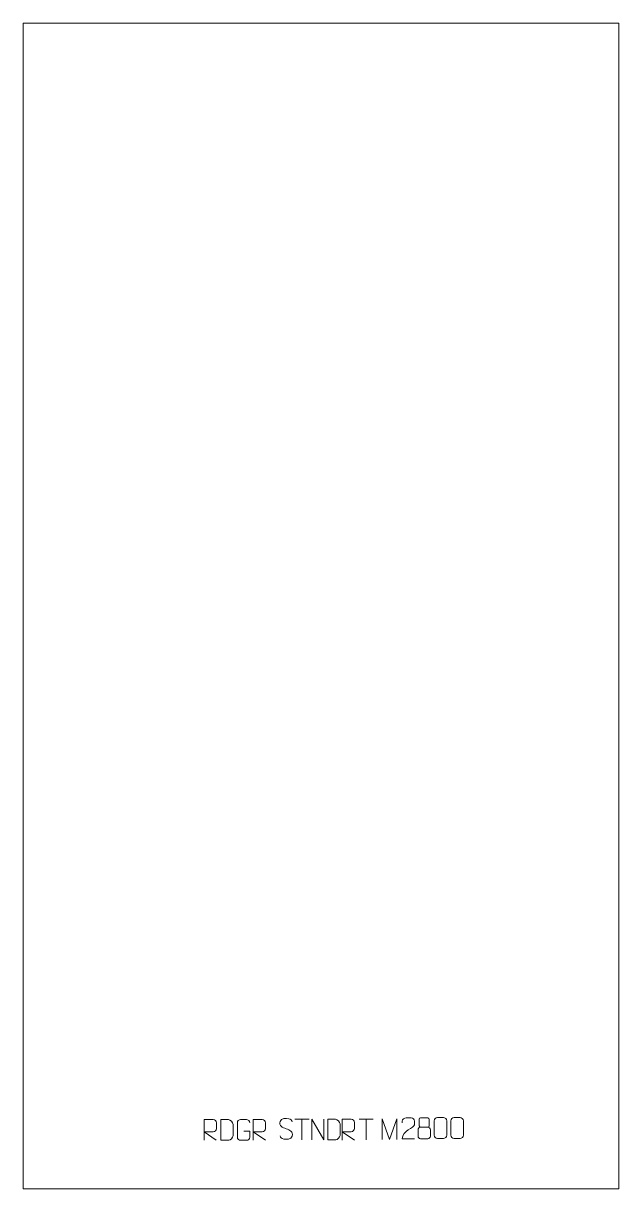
# Model space of a CAD drawing. Header units: millimetres. Extents: x -358 to 358, y -1072 to 327.
import ezdxf

# ---------------------------------------------------------------- set-up
doc = ezdxf.new("R2010")
doc.units = ezdxf.units.MM
doc.header["$MEASUREMENT"] = 0
doc.layers.add('layer 1', color=7, linetype='Continuous')

msp = doc.modelspace()

# ---------------------------------------------------------------- linework, layer by layer
at = {"layer": 'layer 1', "color": 242, "lineweight": 9}
msp.add_open_spline([(357.5003, 327.4996), (357.5003, 327.4996), (357.5003, -1072.4993), (357.5003, -1072.4993), (357.5003, -1072.4993), (357.5003, -1072.4993), (-357.5003, -1072.4993), (-357.5003, -1072.4993), (-357.5003, -1072.4993), (-357.5003, -1072.4993), (-357.5003, 327.4996), (-357.5003, 327.4996), (-357.5003, 327.4996), (-357.5003, 327.4996), (357.5003, 327.4996), (357.5003, 327.4996)], degree=3, knots=[0, 0, 0, 0, 0.2, 0.2, 0.2, 0.2, 0.4, 0.4, 0.4, 0.4, 0.6, 0.6, 0.6, 0.6, 1, 1, 1, 1], dxfattribs=at)
at = {"layer": 'layer 1', "color": 250, "lineweight": 9}
for points, knots in [([(-140.3594, -1014.3879), (-140.3594, -1014.3879), (-140.3594, -989.4344), (-140.3594, -989.4344), (-140.3594, -989.4344), (-136.7646, -989.4344), (-133.1691, -989.4344), (-129.5739, -989.4344), (-129.5739, -989.4344), (-127.2486, -989.4721), (-125.6913, -990.9621), (-125.6954, -993.3285), (-125.6954, -993.3285), (-125.6958, -995.364), (-125.6958, -998.4234), (-125.6954, -1000.4594), (-125.6954, -1000.4594), (-125.7019, -1002.3349), (-127.5142, -1004.2767), (-129.5237, -1004.2958), (-129.5237, -1004.2958), (-129.5237, -1004.2958), (-140.3594, -1004.2958), (-140.3594, -1004.2958), (-140.3594, -1004.2958), (-140.3594, -1004.2958), (-125.7047, -1014.3879), (-125.7047, -1014.3879)], [0, 0, 0, 0, 0.125, 0.125, 0.125, 0.125, 0.25, 0.25, 0.25, 0.25, 0.375, 0.375, 0.375, 0.375, 0.5, 0.5, 0.5, 0.5, 0.625, 0.625, 0.625, 0.625, 0.75, 0.75, 0.75, 0.75, 1, 1, 1, 1]), ([(-120.4196, -1014.3598), (-118.0878, -1014.3594), (-113.1376, -1014.3834), (-110.8061, -1014.3837), (-110.8061, -1014.3837), (-108.8811, -1014.4891), (-105.5625, -1010.9475), (-105.5737, -1008.9302), (-105.5737, -1008.9302), (-105.5741, -1003.1601), (-105.5741, -1000.9904), (-105.5737, -995.2211), (-105.5737, -995.2211), (-105.578, -993.083), (-108.9525, -989.4229), (-111.1049, -989.4364), (-111.1049, -989.4364), (-113.4306, -989.4364), (-118.1549, -989.4364), (-120.481, -989.4364), (-120.481, -989.4364), (-120.4806, -995.1833), (-120.4193, -1008.6125), (-120.4196, -1014.3598)], [0, 0, 0, 0, 0.142857143, 0.142857143, 0.142857143, 0.142857143, 0.285714286, 0.285714286, 0.285714286, 0.285714286, 0.428571429, 0.428571429, 0.428571429, 0.428571429, 0.571428571, 0.571428571, 0.571428571, 0.571428571, 0.714285714, 0.714285714, 0.714285714, 0.714285714, 1, 1, 1, 1]), ([(-92.7724, -1003.4022), (-92.7724, -1003.4022), (-85.6043, -1003.4022), (-85.6043, -1003.4022), (-85.6043, -1003.4022), (-85.6043, -1003.4022), (-85.6043, -1010.5703), (-85.6043, -1010.5703), (-85.6043, -1010.5703), (-85.744, -1012.8937), (-87.4212, -1014.3733), (-89.569, -1014.3841), (-89.569, -1014.3841), (-91.9008, -1014.3837), (-94.2328, -1014.3837), (-96.5643, -1014.3841), (-96.5643, -1014.3841), (-98.4892, -1014.4895), (-100.4614, -1012.605), (-100.4502, -1010.5877), (-100.4502, -1010.5877), (-100.4498, -1004.8176), (-100.4498, -999.0479), (-100.4502, -993.2786), (-100.4502, -993.2786), (-100.446, -991.1405), (-98.6992, -989.4213), (-96.5469, -989.4347), (-96.5469, -989.4347), (-94.2212, -989.4347), (-91.8951, -989.4347), (-89.569, -989.4347), (-89.569, -989.4347), (-87.6223, -989.3993), (-85.6309, -990.8908), (-85.6043, -993.3285)], [0, 0, 0, 0, 0.1, 0.1, 0.1, 0.1, 0.2, 0.2, 0.2, 0.2, 0.3, 0.3, 0.3, 0.3, 0.4, 0.4, 0.4, 0.4, 0.5, 0.5, 0.5, 0.5, 0.6, 0.6, 0.6, 0.6, 0.7, 0.7, 0.7, 0.7, 0.8, 0.8, 0.8, 0.8, 1, 1, 1, 1]), ([(-81.3594, -1014.3879), (-81.3594, -1014.3879), (-81.3594, -989.4344), (-81.3594, -989.4344), (-81.3594, -989.4344), (-77.7646, -989.4344), (-74.1691, -989.4344), (-70.5739, -989.4344), (-70.5739, -989.4344), (-68.2486, -989.4721), (-66.6913, -990.9621), (-66.6954, -993.3285), (-66.6954, -993.3285), (-66.6958, -995.364), (-66.6958, -998.4234), (-66.6954, -1000.4594), (-66.6954, -1000.4594), (-66.7019, -1002.3349), (-68.5142, -1004.2767), (-70.5237, -1004.2958), (-70.5237, -1004.2958), (-70.5237, -1004.2958), (-81.3594, -1004.2958), (-81.3594, -1004.2958), (-81.3594, -1004.2958), (-81.3594, -1004.2958), (-66.7047, -1014.3879), (-66.7047, -1014.3879)], [0, 0, 0, 0, 0.125, 0.125, 0.125, 0.125, 0.25, 0.25, 0.25, 0.25, 0.375, 0.375, 0.375, 0.375, 0.5, 0.5, 0.5, 0.5, 0.625, 0.625, 0.625, 0.625, 0.75, 0.75, 0.75, 0.75, 1, 1, 1, 1]), ([(-41.8597, -1000.4594), (-46.108, -998.989), (-51.0161, -997.1932), (-49.011, -991.6729), (-49.011, -991.6729), (-47.5075, -987.533), (-42.2939, -987.9215), (-38.6903, -988.5226), (-38.6903, -988.5226), (-35.8297, -988.9998), (-34.965, -990.213), (-34.6544, -992.2971)], [0, 0, 0, 0, 0.25, 0.25, 0.25, 0.25, 0.5, 0.5, 0.5, 0.5, 1, 1, 1, 1]), ([(-11.1871, -1013.9361), (-11.1871, -1013.9361), (-11.1871, -988.9826), (-11.1871, -988.9826), (-11.1871, -988.9826), (-11.1871, -988.9826), (3.4677, -1013.9361), (3.4677, -1013.9361), (3.4677, -1013.9361), (3.4677, -1013.9361), (3.4677, -988.9826), (3.4677, -988.9826)], [0, 0, 0, 0, 0.25, 0.25, 0.25, 0.25, 0.5, 0.5, 0.5, 0.5, 1, 1, 1, 1]), ([(8.0754, -1013.908), (10.4072, -1013.9076), (15.3574, -1013.9316), (17.6889, -1013.9319), (17.6889, -1013.9319), (19.6139, -1014.0373), (22.9325, -1010.4957), (22.9213, -1008.4784), (22.9213, -1008.4784), (22.9209, -1002.7083), (22.9209, -1000.5386), (22.9213, -994.7693), (22.9213, -994.7693), (22.917, -992.6312), (19.5425, -988.9711), (17.3901, -988.9846), (17.3901, -988.9846), (15.0644, -988.9846), (10.3401, -988.9846), (8.014, -988.9846), (8.014, -988.9846), (8.0144, -994.7315), (8.0757, -1008.1607), (8.0754, -1013.908)], [0, 0, 0, 0, 0.142857143, 0.142857143, 0.142857143, 0.142857143, 0.285714286, 0.285714286, 0.285714286, 0.285714286, 0.428571429, 0.428571429, 0.428571429, 0.428571429, 0.571428571, 0.571428571, 0.571428571, 0.571428571, 0.714285714, 0.714285714, 0.714285714, 0.714285714, 1, 1, 1, 1]), ([(25.589, -1014.1006), (25.589, -1014.1006), (25.589, -989.1471), (25.589, -989.1471), (25.589, -989.1471), (29.1838, -989.1471), (32.7793, -989.1471), (36.3745, -989.1471), (36.3745, -989.1471), (38.6998, -989.1848), (40.2571, -990.6748), (40.253, -993.0412), (40.253, -993.0412), (40.2526, -995.0767), (40.2526, -998.1361), (40.253, -1000.1721), (40.253, -1000.1721), (40.2465, -1002.0476), (38.4342, -1003.9894), (36.4247, -1004.0085), (36.4247, -1004.0085), (36.4247, -1004.0085), (25.589, -1004.0085), (25.589, -1004.0085), (25.589, -1004.0085), (25.589, -1004.0085), (40.2437, -1014.1006), (40.2437, -1014.1006)], [0, 0, 0, 0, 0.125, 0.125, 0.125, 0.125, 0.25, 0.25, 0.25, 0.25, 0.375, 0.375, 0.375, 0.375, 0.5, 0.5, 0.5, 0.5, 0.625, 0.625, 0.625, 0.625, 0.75, 0.75, 0.75, 0.75, 1, 1, 1, 1]), ([(73.3627, -1013.5887), (73.3627, -1013.5887), (73.3627, -988.6308), (73.3627, -988.6308), (73.3627, -988.6308), (73.3627, -988.6308), (82.2878, -1013.5887), (82.2878, -1013.5887), (82.2878, -1013.5887), (82.2878, -1013.5887), (91.0477, -988.6313), (91.0477, -988.6313), (91.0477, -988.6313), (91.0477, -988.6313), (91.0477, -1013.5887), (91.0477, -1013.5887)], [0, 0, 0, 0, 0.2, 0.2, 0.2, 0.2, 0.4, 0.4, 0.4, 0.4, 0.6, 0.6, 0.6, 0.6, 1, 1, 1, 1]), ([(112.2843, -1012.5041), (107.3699, -1012.5038), (102.4555, -1012.5038), (97.5414, -1012.5041), (97.5414, -1012.5041), (97.5414, -1002.5718), (112.1924, -999.9306), (112.2843, -995.6203), (112.2843, -995.6203), (112.284, -994.1962), (112.284, -992.7725), (112.2843, -991.3492), (112.2843, -991.3492), (112.2674, -989.2721), (110.1446, -987.5473), (108.4736, -987.53), (108.4736, -987.53), (106.4004, -987.5304), (104.3275, -987.5304), (102.2551, -987.53), (102.2551, -987.53), (100.433, -987.5135), (97.6083, -989.3056), (97.5414, -991.3992), (97.5414, -991.3992), (97.5414, -991.3992), (97.5414, -993.454), (97.5414, -993.454)], [0, 0, 0, 0, 0.125, 0.125, 0.125, 0.125, 0.25, 0.25, 0.25, 0.25, 0.375, 0.375, 0.375, 0.375, 0.5, 0.5, 0.5, 0.5, 0.625, 0.625, 0.625, 0.625, 0.75, 0.75, 0.75, 0.75, 1, 1, 1, 1]), ([(117.9969, -988.9836), (117.9969, -991.1966), (117.9969, -994.8789), (117.9969, -997.0922), (117.9969, -997.0922), (118.0119, -997.5996), (118.8193, -998.531), (119.5194, -998.5298), (119.5194, -998.5298), (122.4893, -998.5296), (125.4595, -998.6145), (128.4299, -998.6148), (128.4299, -998.6148), (129.227, -998.6106), (129.9477, -997.8203), (129.9451, -997.0996), (129.9451, -997.0996), (129.9448, -994.8836), (129.9448, -991.1989), (129.9451, -988.9836), (129.9451, -988.9836), (129.9266, -988.2728), (129.3152, -987.5124), (128.4813, -987.5198), (128.4813, -987.5198), (125.4642, -987.5201), (122.4473, -987.5201), (119.4307, -987.5198), (119.4307, -987.5198), (118.8043, -987.5122), (117.9802, -988.2232), (117.9969, -988.9836)], [0, 0, 0, 0, 0.111111111, 0.111111111, 0.111111111, 0.111111111, 0.222222222, 0.222222222, 0.222222222, 0.222222222, 0.333333333, 0.333333333, 0.333333333, 0.333333333, 0.444444444, 0.444444444, 0.444444444, 0.444444444, 0.555555556, 0.555555556, 0.555555556, 0.555555556, 0.666666667, 0.666666667, 0.666666667, 0.666666667, 0.777777778, 0.777777778, 0.777777778, 0.777777778, 1, 1, 1, 1]), ([(139.8693, -987.0367), (142.2354, -987.0367), (144.6019, -987.0367), (146.9684, -987.0367), (146.9684, -987.0367), (148.9489, -987.0011), (150.9749, -988.4954), (151.002, -990.9375), (151.002, -990.9375), (151.0016, -996.6949), (151.0016, -1002.4527), (151.002, -1008.2109), (151.002, -1008.2109), (150.8599, -1010.5385), (149.1535, -1012.0208), (146.9684, -1012.0316), (146.9684, -1012.0316), (144.596, -1012.0312), (142.2236, -1012.0312), (139.8516, -1012.0316), (139.8516, -1012.0316), (137.8931, -1012.1372), (135.8867, -1010.2493), (135.8981, -1008.2283), (135.8981, -1008.2283), (135.8985, -1002.4477), (135.8985, -996.6674), (135.8981, -990.8876), (135.8981, -990.8876), (135.9024, -988.7456), (137.6795, -987.0231), (139.8693, -987.0367)], [0, 0, 0, 0, 0.111111111, 0.111111111, 0.111111111, 0.111111111, 0.222222222, 0.222222222, 0.222222222, 0.222222222, 0.333333333, 0.333333333, 0.333333333, 0.333333333, 0.444444444, 0.444444444, 0.444444444, 0.444444444, 0.555555556, 0.555555556, 0.555555556, 0.555555556, 0.666666667, 0.666666667, 0.666666667, 0.666666667, 0.777777778, 0.777777778, 0.777777778, 0.777777778, 1, 1, 1, 1]), ([(159.8693, -987.0367), (162.2354, -987.0367), (164.6019, -987.0367), (166.9684, -987.0367), (166.9684, -987.0367), (168.9489, -987.0011), (170.9749, -988.4954), (171.002, -990.9375), (171.002, -990.9375), (171.0016, -996.6949), (171.0016, -1002.4527), (171.002, -1008.2109), (171.002, -1008.2109), (170.8599, -1010.5385), (169.1535, -1012.0208), (166.9684, -1012.0316), (166.9684, -1012.0316), (164.596, -1012.0312), (162.2236, -1012.0312), (159.8516, -1012.0316), (159.8516, -1012.0316), (157.8931, -1012.1372), (155.8867, -1010.2493), (155.8981, -1008.2283), (155.8981, -1008.2283), (155.8985, -1002.4477), (155.8985, -996.6674), (155.8981, -990.8876), (155.8981, -990.8876), (155.9024, -988.7456), (157.6795, -987.0231), (159.8693, -987.0367)], [0, 0, 0, 0, 0.111111111, 0.111111111, 0.111111111, 0.111111111, 0.222222222, 0.222222222, 0.222222222, 0.222222222, 0.333333333, 0.333333333, 0.333333333, 0.333333333, 0.444444444, 0.444444444, 0.444444444, 0.444444444, 0.555555556, 0.555555556, 0.555555556, 0.555555556, 0.666666667, 0.666666667, 0.666666667, 0.666666667, 0.777777778, 0.777777778, 0.777777778, 0.777777778, 1, 1, 1, 1]), ([(-41.8597, -1000.4595), (-37.8411, -1002.1062), (-32.8116, -1003.9945), (-34.6456, -1009.3548), (-34.6456, -1009.3548), (-36.1054, -1013.6212), (-41.0162, -1013.3645), (-44.7423, -1012.8098), (-44.7423, -1012.8098), (-47.4923, -1012.4), (-48.7132, -1011.1865), (-49.0912, -1009.0743)], [0, 0, 0, 0, 0.25, 0.25, 0.25, 0.25, 0.5, 0.5, 0.5, 0.5, 1, 1, 1, 1]), ([(116.5381, -1001.5018), (116.5381, -1004.6726), (116.5381, -1006.3747), (116.5381, -1009.5461), (116.5381, -1009.5461), (116.5296, -1010.768), (118.2275, -1012.4607), (119.4801, -1012.4692), (119.4801, -1012.4692), (122.4632, -1012.4689), (125.4465, -1012.4689), (128.4299, -1012.4692), (128.4299, -1012.4692), (129.7532, -1012.4575), (131.3736, -1010.8359), (131.3625, -1009.5367), (131.3625, -1009.5367), (131.3622, -1006.3685), (131.3622, -1004.6697), (131.3625, -1001.5018), (131.3625, -1001.5018), (131.2928, -1000.1214), (129.715, -998.5428), (128.4096, -998.5489), (128.4096, -998.5489), (125.433, -998.5492), (122.4564, -998.5492), (119.4801, -998.5489), (119.4801, -998.5489), (118.4006, -998.5425), (116.5543, -1000.1214), (116.5381, -1001.5018)], [0, 0, 0, 0, 0.111111111, 0.111111111, 0.111111111, 0.111111111, 0.222222222, 0.222222222, 0.222222222, 0.222222222, 0.333333333, 0.333333333, 0.333333333, 0.333333333, 0.444444444, 0.444444444, 0.444444444, 0.444444444, 0.555555556, 0.555555556, 0.555555556, 0.555555556, 0.666666667, 0.666666667, 0.666666667, 0.666666667, 0.777777778, 0.777777778, 0.777777778, 0.777777778, 1, 1, 1, 1])]:
    msp.add_open_spline(points, degree=3, knots=knots, dxfattribs=at)
for points in [[(-31.3533, -989.0061), (-31.3533, -989.0061), (-14.3661, -989.0061), (-14.3661, -989.0061)], [(-22.8595, -1013.9361), (-22.8595, -1013.9361), (-22.8595, -988.9826), (-22.8595, -988.9826)], [(45.6467, -989.0061), (45.6467, -989.0061), (62.6339, -989.0061), (62.6339, -989.0061)], [(54.1405, -1013.9361), (54.1405, -1013.9361), (54.1405, -988.9826), (54.1405, -988.9826)]]:
    msp.add_open_spline(points, degree=3, dxfattribs=at)

doc.saveas('drawing.dxf')
